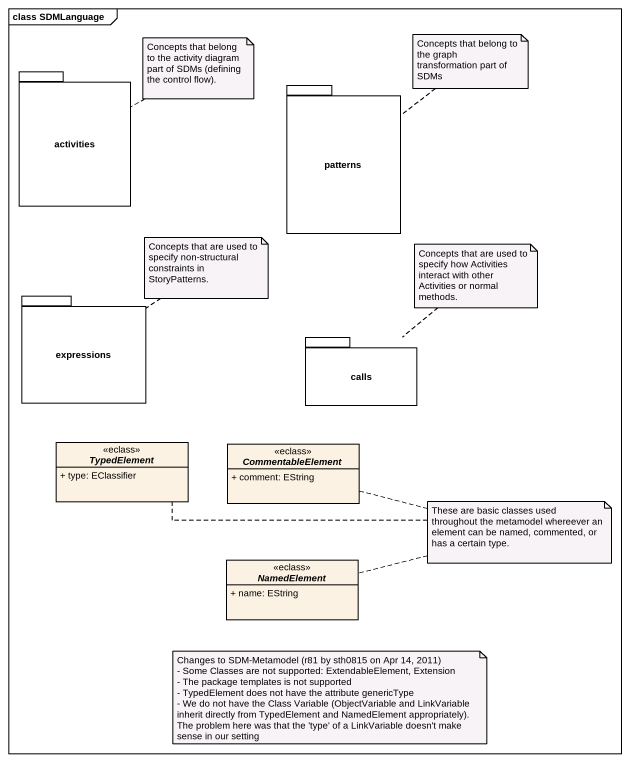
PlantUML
@startuml
mainframe class SDMLanguage
hide circle
hide empty members
skinparam classAttributeIconSize 0
package activities {
}
package patterns {
}
package expressions {
}
package calls {
}
abstract class TypedElement <<eclass>> {
  + type: EClassifier
}
abstract class CommentableElement <<eclass>> {
  + comment: EString
}
abstract class NamedElement <<eclass>> {
  + name: EString
}
note right of activities : Concepts that belong to the activity diagram part of SDMs (defining the control flow).
note top of patterns : Concepts that belong to the graph transformation part of SDMs
note top of expressions : Concepts that are used to specify non-structural constraints in StoryPatterns.
note top of calls : Concepts that are used to specify how Activities interact with other Activities or normal methods.
note as N5
  These are basic classes used throughout the metamodel whereever an element can be named, commented, or has a certain type.
end note
N5 .. CommentableElement
N5 .. TypedElement
N5 .. NamedElement
note as N6
  Changes to SDM-Metamodel (r81 by sth0815 on Apr 14, 2011)
  - Some Classes are not supported: ExtendableElement, Extension
  - The package templates is not supported
  - TypedElement does not have the attribute genericType
  - We do not have the Class Variable (ObjectVariable and LinkVariable inherit directly from TypedElement and NamedElement appropriately). The problem here was that the 'type' of a LinkVariable doesn't make sense in our setting
end note
@enduml
